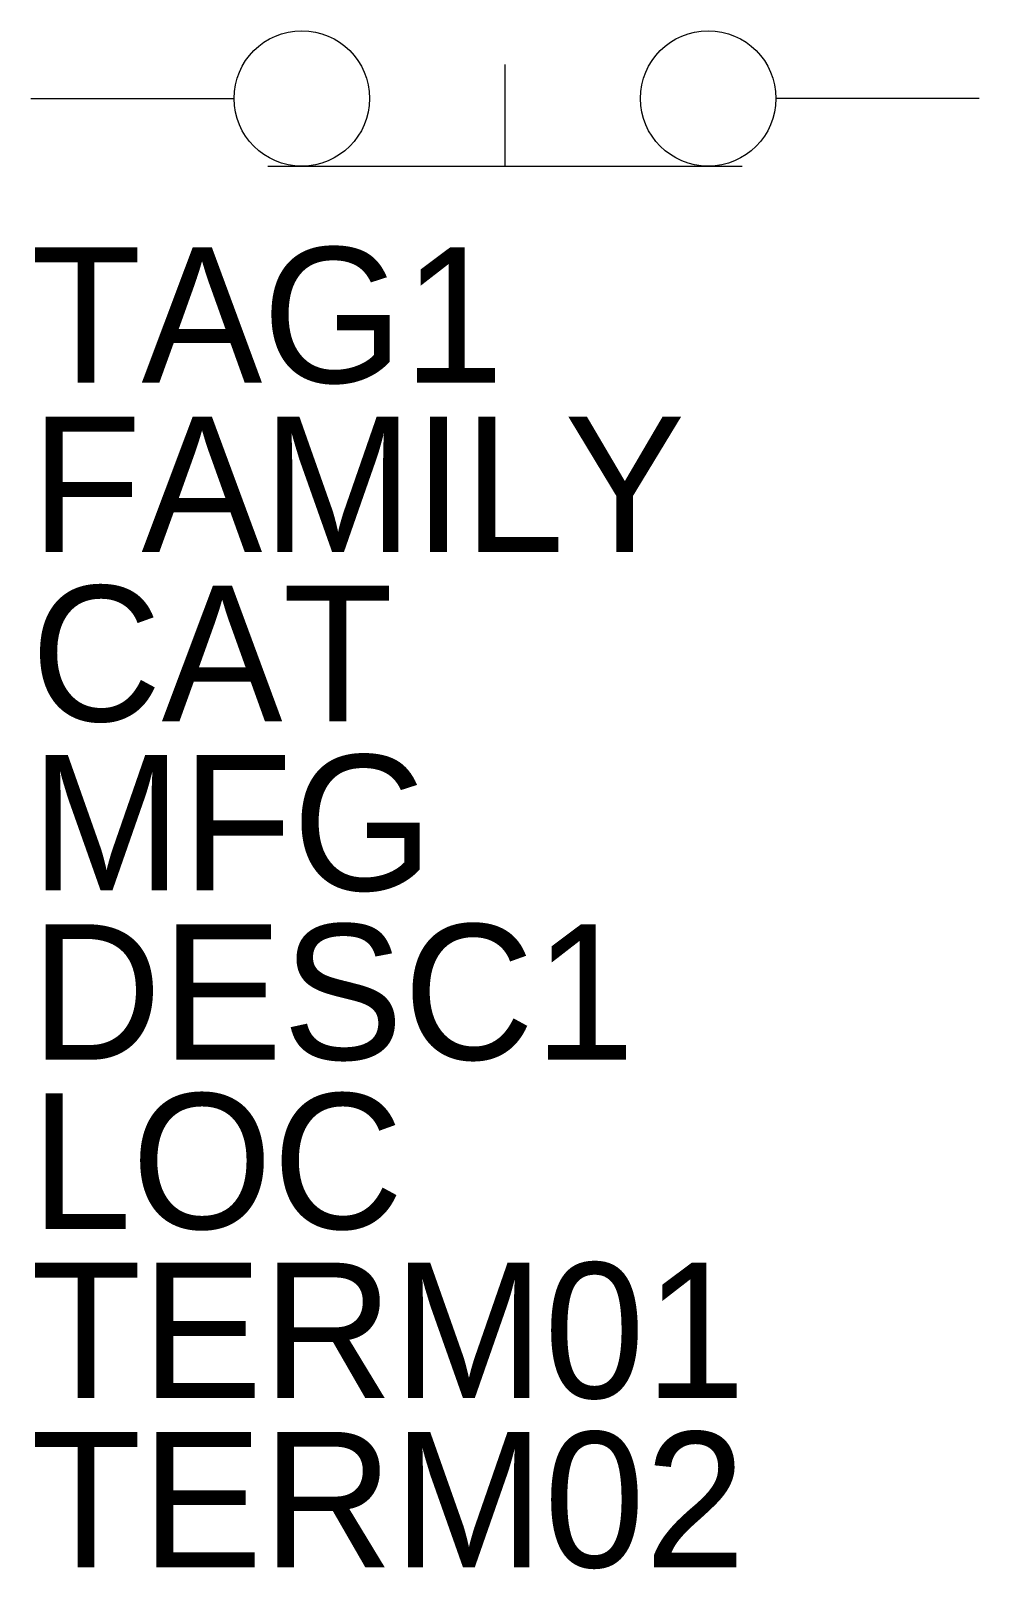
# Model space of a CAD drawing. Extents: x -0.44 to 0.44, y -1.36 to 0.06.
import ezdxf

# ---------------------------------------------------------------- set-up
doc = ezdxf.new("R2010")
doc.units = 0
doc.layers.get('0').update_dxf_attribs({"linetype": 'CONTINUOUS'})

msp = doc.modelspace()

# ---------------------------------------------------------------- linework, layer by layer
for p, q in [((0, -0.0625), (0, 0.03125)), ((-0.4375, 0), (-0.250146, 0)), ((0.4375, 0), (0.249416, 0)), ((-0.21875, -0.0625), (0.21875, -0.0625))]:
    msp.add_line(p, q)
for centre in [(-0.1875, 0), (0.1875, 0)]:
    msp.add_circle(centre, 0.0625)

# ---------------------------------------------------------------- texts
for tag, p in [('TAG1', (-0.4375, -0.2625)), ('FAMILY', (-0.4375, -0.41875)), ('CAT', (-0.4375, -0.575)), ('MFG', (-0.4375, -0.73125)), ('DESC1', (-0.4375, -0.8875)), ('LOC', (-0.4375, -1.04375)), ('TERM01', (-0.4375, -1.2)), ('TERM02', (-0.4375, -1.35625))]:
    msp.add_attdef(tag, p, '', height=0.125)

doc.saveas('drawing.dxf')
